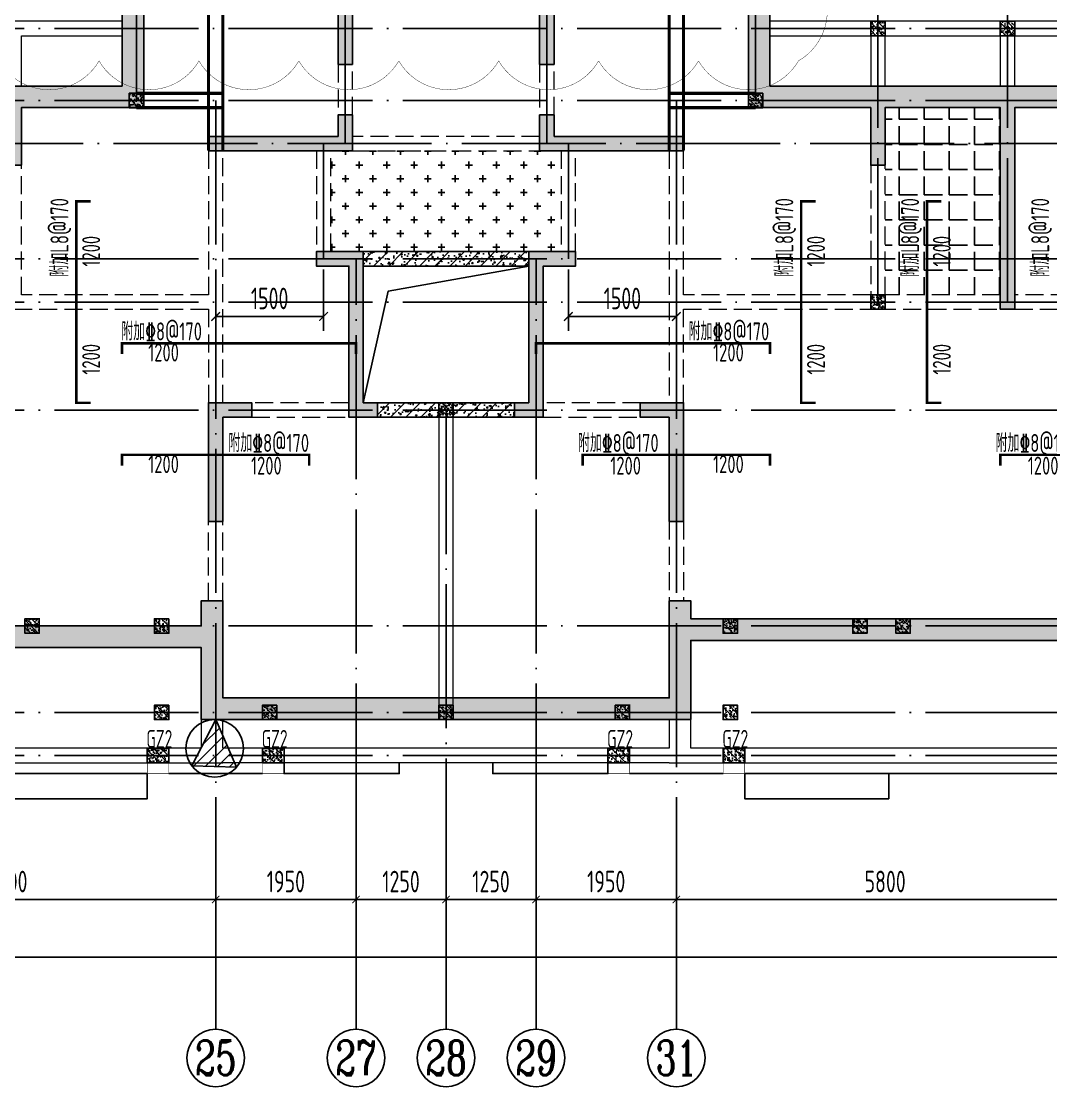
# Model space of a CAD drawing. Extents: x -461650 to 361314, y 245336 to 769729.
# Drawn here: x 18706 to 33006, y 699498 to 714298 of the extents above; entities that cross this region are included whole.
import ezdxf
from ezdxf.enums import TextEntityAlignment as Align

# ---------------------------------------------------------------- set-up
doc = ezdxf.new("R2010")
doc.units = 0
doc.header["$LTSCALE"] = 1000
doc.linetypes.add('DASH', pattern=[0.35, 0.25, -0.1])
doc.linetypes.add('DOTE', pattern=[2.42, 2, -0.2, 0.02, -0.2])
doc.layers.get('0').update_dxf_attribs({"linetype": 'CONTINUOUS'})
doc.layers.get('DEFPOINTS').update_dxf_attribs({"linetype": 'CONTINUOUS'})
for name, color, linetype in [('A-AXIS', 1, 'CONTINUOUS'), ('A-DOTE', 10, 'DOTE'), ('AXIS_NUM', 7, 'CONTINUOUS'), ('ROOF', 183, 'CONTINUOUS'), ('S-B板填充', 251, 'CONTINUOUS'), ('S-B板边线', 2, 'CONTINUOUS'), ('S-B板配筋', 6, 'CONTINUOUS'), ('S-B板配筋号', 7, 'CONTINUOUS'), ('S-D洞口', 4, 'CONTINUOUS'), ('S-J基础底板标注', 3, 'CONTINUOUS'), ('S-L主梁线', 4, 'DASH'), ('S-Q墙填充', 252, 'CONTINUOUS'), ('S-Q墙实线', 6, 'CONTINUOUS'), ('S-Q墙标注', 3, 'CONTINUOUS'), ('S-X详图标注', 3, 'CONTINUOUS'), ('S-Y一般标注', 3, 'CONTINUOUS'), ('S-板正筋', 2, 'CONTINUOUS'), ('S-构造柱', 212, 'CONTINUOUS'), ('S-构造柱编号', 130, 'CONTINUOUS'), ('看线', 251, 'CONTINUOUS')]:
    doc.layers.add(name, color=color, linetype=linetype)
doc.layers.add('审图修改', color=2, linetype='CONTINUOUS', plot=False)
doc.layers.add('配箍校核', color=34, linetype='CONTINUOUS', plot=False)
doc.styles.add('TSSD_Axis', font='complex.shx', dxfattribs={"width": 0.7, "bigfont": 'hztxt.shx'})
doc.styles.add('TSSD_DIMENSION', font='Tssdeng.shx', dxfattribs={"width": 0.7, "bigfont": 'tssdchn.shx'})
doc.styles.add('TSSD_REIN', font='tssdeng.shx', dxfattribs={"width": 0.7, "height": 300, "bigfont": 'tssdchn.shx'})
doc.styles.add('结构文字', font='zstxt.shx', dxfattribs={"width": 0.7, "bigfont": 'zshz.shx'})
doc.dimstyles.new('STRUCK', dxfattribs={"dimtxt": 400, "dimasz": 121, "dimexe": 200, "dimexo": 150, "dimgap": 115, "dimtad": 1, "dimdec": 0, "dimdsep": 46, "dimtxsty": '结构文字', "dimblk": 'ARCHTICK', "dimcen": 400, "dimclrd": 3, "dimclre": 3, "dimclrt": 7, "dimadec": 0, "dimazin": 0, "dimtfac": 1, "dimtdec": 0, "dimtix": 1, "dimtmove": 2, "dimatfit": 3, "dimldrblk": '_DIMX', "dimfxl": 0, "dimtolj": 1, "dimtzin": 0, "dimarcsym": 0})
doc.dimstyles.new('TSSD_100_100', dxfattribs={"dimtxt": 300, "dimasz": 100, "dimexe": 100, "dimexo": 250, "dimgap": 100, "dimtad": 1, "dimdec": 0, "dimzin": 0, "dimdsep": 46, "dimtxsty": 'TSSD_DIMENSION', "dimblk": 'ARCHTICK', "dimcen": 0, "dimdle": 100, "dimclrt": 7, "dimadec": 0, "dimazin": 0, "dimtfac": 1, "dimtdec": 0, "dimtix": 1, "dimtmove": 2, "dimatfit": 3, "dimldrblk": 'ARCHTICK', "dimfxl": 0, "dimtolj": 1, "dimtzin": 0, "dimarcsym": 0})
pattern_1 = [(50, (221408.63, 60814.94), (215.17805, -18.82564), [22.5, -247.5]), (355, (221408.63, 60814.94), (-41.6254, 225.65764), [18, -198]), (100.4514, (221426.56, 60813.37), (173.5528, 206.83186), [19.12206, -210.34263]), (46.1842, (221408.63, 60874.94), (320.1723, -49.6557), [33.75, -371.25]), (96.6356, (221435.3, 60870.8), (280.3988, 292.23536), [28.6831, -315.5139]), (351.1842, (221408.63, 60874.94), (280.3986, 292.2356), [27, -297]), (21, (221438.63, 60859.94), (179.07212, -120.78567), [22.5, -247.5]), (326, (221438.63, 60859.94), (72.9946, 217.545), [18, -198]), (71.4514, (221453.55, 60849.87), (252.0668, 96.75915), [19.12206, -210.34263]), (37.5, (221408.63, 60814.94), (3.647957, 99.868156), [0, -195.6, 0, -201, 0, -198.75]), (7.5, (221408.63, 60814.94), (78.92086, 118.32351), [0, -114.6, 0, -191.1, 0, -75.75]), (327.5, (221341.73, 60814.94), (160.14673, -6.76646), [0, -75, 0, -234, 0, -310.5]), (317.5, (221311.73, 60814.94), (174.95585, 30.0315), [0, -97.5, 0, -155.4, 0, -220.5]), (45, (221408.63, 60814.94), (-106.06602, 106.06602), [])]

# ---------------------------------------------------------------- blocks, each defined once
blk = doc.blocks.new('_ArchTick')
at = {"color": 0, "linetype": 'ByBlock', "const_width": 0.15}
blk.add_lwpolyline([(-0.5, -0.5), (0.5, 0.5)], dxfattribs=at)
blk = doc.blocks.new('*D1667')
at = {"layer": 'DEFPOINTS', "color": 0}
for p in [(33100, 3600), (38900, 3600), (38900, 2600)]:
    blk.add_point(p, dxfattribs=at)
at = {"layer": 'S-Y一般标注', "color": 0, "lineweight": -2}
for p, q in [((33100, 3350), (33100, 2500)), ((38900, 3350), (38900, 2500)), ((33000, 2600), (39000, 2600))]:
    blk.add_line(p, q, dxfattribs=at)
at = {"layer": 'S-Y一般标注', "color": 0, "lineweight": -2, "xscale": 100, "yscale": 100, "zscale": 100, "rotation": 180}
blk.add_blockref('_ArchTick', (33100, 2600), dxfattribs=at)
at = {"layer": 'S-Y一般标注', "color": 0, "lineweight": -2, "xscale": 100, "yscale": 100, "zscale": 100}
blk.add_blockref('_ArchTick', (38900, 2600), dxfattribs=at)
at = {"layer": 'S-Y一般标注', "color": 7, "insert": (36000, 2850), "char_height": 300, "attachment_point": 5, "style": 'TSSD_DIMENSION'}
blk.add_mtext('\\A1;5800', dxfattribs=at)
blk = doc.blocks.new('ts_axno')
at = {"color": 0, "linetype": 'ByBlock', "lineweight": -2}
blk.add_circle((0, 0), 0.5, dxfattribs=at)
at = {"color": 0, "linetype": 'ByBlock', "lineweight": -2, "style": 'TSSD_Axis', "width": 0.7}
blk.add_attdef('A', text='', height=0.6, dxfattribs=at).set_placement((0, 0), align=Align.MIDDLE_CENTER)
blk = doc.blocks.new('*D1668')
at = {"layer": 'DEFPOINTS', "color": 0}
for p in [(43350, 3600), (45300, 3600), (45300, 2600)]:
    blk.add_point(p, dxfattribs=at)
at = {"layer": 'S-Y一般标注', "color": 0, "lineweight": -2}
for p, q in [((43350, 3350), (43350, 2500)), ((45300, 3350), (45300, 2500)), ((43250, 2600), (45400, 2600))]:
    blk.add_line(p, q, dxfattribs=at)
at = {"layer": 'S-Y一般标注', "color": 0, "lineweight": -2, "xscale": 100, "yscale": 100, "zscale": 100, "rotation": 180}
blk.add_blockref('_ArchTick', (43350, 2600), dxfattribs=at)
at = {"layer": 'S-Y一般标注', "color": 0, "lineweight": -2, "xscale": 100, "yscale": 100, "zscale": 100}
blk.add_blockref('_ArchTick', (45300, 2600), dxfattribs=at)
at = {"layer": 'S-Y一般标注', "color": 7, "insert": (44325, 2850), "char_height": 300, "attachment_point": 5, "style": 'TSSD_DIMENSION'}
blk.add_mtext('\\A1;1950', dxfattribs=at)
blk = doc.blocks.new('*D1669')
at = {"layer": 'DEFPOINTS', "color": 0}
for p in [(45300, 3600), (51100, 3600), (51100, 2600)]:
    blk.add_point(p, dxfattribs=at)
at = {"layer": 'S-Y一般标注', "color": 0, "lineweight": -2}
for p, q in [((45300, 3350), (45300, 2500)), ((51100, 3350), (51100, 2500)), ((45200, 2600), (51200, 2600))]:
    blk.add_line(p, q, dxfattribs=at)
at = {"layer": 'S-Y一般标注', "color": 0, "lineweight": -2, "xscale": 100, "yscale": 100, "zscale": 100, "rotation": 180}
blk.add_blockref('_ArchTick', (45300, 2600), dxfattribs=at)
at = {"layer": 'S-Y一般标注', "color": 0, "lineweight": -2, "xscale": 100, "yscale": 100, "zscale": 100}
blk.add_blockref('_ArchTick', (51100, 2600), dxfattribs=at)
at = {"layer": 'S-Y一般标注', "color": 7, "insert": (48200, 2850), "char_height": 300, "attachment_point": 5, "style": 'TSSD_DIMENSION'}
blk.add_mtext('\\A1;5800', dxfattribs=at)
blk = doc.blocks.new('*D1672')
at = {"layer": 'DEFPOINTS', "color": 0}
for p in [(4600, 3600), (54600, 3600), (54600, 1800)]:
    blk.add_point(p, dxfattribs=at)
at = {"layer": 'S-Y一般标注', "color": 0, "lineweight": -2}
for p, q in [((4600, 3350), (4600, 1700)), ((54600, 3350), (54600, 1700)), ((4500, 1800), (54700, 1800))]:
    blk.add_line(p, q, dxfattribs=at)
at = {"layer": 'S-Y一般标注', "color": 0, "lineweight": -2, "xscale": 100, "yscale": 100, "zscale": 100, "rotation": 180}
blk.add_blockref('_ArchTick', (4600, 1800), dxfattribs=at)
at = {"layer": 'S-Y一般标注', "color": 0, "lineweight": -2, "xscale": 100, "yscale": 100, "zscale": 100}
blk.add_blockref('_ArchTick', (54600, 1800), dxfattribs=at)
at = {"layer": 'S-Y一般标注', "color": 7, "insert": (29600, 2050), "char_height": 300, "attachment_point": 5, "style": 'TSSD_DIMENSION'}
blk.add_mtext('\\A1;50000', dxfattribs=at)
blk = doc.blocks.new('*D1676')
at = {"layer": 'DEFPOINTS', "color": 0}
for p in [(40850, 3600), (42100, 3600), (42100, 2600)]:
    blk.add_point(p, dxfattribs=at)
at = {"layer": 'S-Y一般标注', "color": 0, "lineweight": -2}
for p, q in [((40850, 3350), (40850, 2500)), ((42100, 3350), (42100, 2500)), ((40750, 2600), (42200, 2600))]:
    blk.add_line(p, q, dxfattribs=at)
at = {"layer": 'S-Y一般标注', "color": 0, "lineweight": -2, "xscale": 100, "yscale": 100, "zscale": 100, "rotation": 180}
blk.add_blockref('_ArchTick', (40850, 2600), dxfattribs=at)
at = {"layer": 'S-Y一般标注', "color": 0, "lineweight": -2, "xscale": 100, "yscale": 100, "zscale": 100}
blk.add_blockref('_ArchTick', (42100, 2600), dxfattribs=at)
at = {"layer": 'S-Y一般标注', "color": 7, "insert": (41475, 2850), "char_height": 300, "attachment_point": 5, "style": 'TSSD_DIMENSION'}
blk.add_mtext('\\A1;1250', dxfattribs=at)
blk = doc.blocks.new('*D1691')
at = {"layer": 'DEFPOINTS', "color": 0}
for p in [(38900, 3600), (40850, 3600), (40850, 2600)]:
    blk.add_point(p, dxfattribs=at)
at = {"layer": 'S-Y一般标注', "color": 0, "lineweight": -2}
for p, q in [((38900, 3350), (38900, 2500)), ((40850, 3350), (40850, 2500)), ((38800, 2600), (40950, 2600))]:
    blk.add_line(p, q, dxfattribs=at)
at = {"layer": 'S-Y一般标注', "color": 0, "lineweight": -2, "xscale": 100, "yscale": 100, "zscale": 100, "rotation": 180}
blk.add_blockref('_ArchTick', (38900, 2600), dxfattribs=at)
at = {"layer": 'S-Y一般标注', "color": 0, "lineweight": -2, "xscale": 100, "yscale": 100, "zscale": 100}
blk.add_blockref('_ArchTick', (40850, 2600), dxfattribs=at)
at = {"layer": 'S-Y一般标注', "color": 7, "insert": (39875, 2850), "char_height": 300, "attachment_point": 5, "style": 'TSSD_DIMENSION'}
blk.add_mtext('\\A1;1950', dxfattribs=at)
blk = doc.blocks.new('*D1692')
at = {"layer": 'DEFPOINTS', "color": 0}
for p in [(42100, 3600), (43350, 3600), (43350, 2600)]:
    blk.add_point(p, dxfattribs=at)
at = {"layer": 'S-Y一般标注', "color": 0, "lineweight": -2}
for p, q in [((42100, 3350), (42100, 2500)), ((43350, 3350), (43350, 2500)), ((42000, 2600), (43450, 2600))]:
    blk.add_line(p, q, dxfattribs=at)
at = {"layer": 'S-Y一般标注', "color": 0, "lineweight": -2, "xscale": 100, "yscale": 100, "zscale": 100, "rotation": 180}
blk.add_blockref('_ArchTick', (42100, 2600), dxfattribs=at)
at = {"layer": 'S-Y一般标注', "color": 0, "lineweight": -2, "xscale": 100, "yscale": 100, "zscale": 100}
blk.add_blockref('_ArchTick', (43350, 2600), dxfattribs=at)
at = {"layer": 'S-Y一般标注', "color": 7, "insert": (42725, 2850), "char_height": 300, "attachment_point": 5, "style": 'TSSD_DIMENSION'}
blk.add_mtext('\\A1;1250', dxfattribs=at)
blk = doc.blocks.new('20210803.08135812')
at = {"color": 30, "const_width": 8}
for points in [[(33600, 500), (33600, 350), (33900, 350), (33900, 500)], [(35200, 500), (35200, 350), (35500, 350), (35500, 500)], [(40300, 500), (40300, 350), (40000, 350), (40000, 500)], [(41900, 500), (41900, 350), (41600, 350), (41600, 500)]]:
    blk.add_lwpolyline(points, dxfattribs=at)
at = {"layer": '看线', "color": 202, "ltscale": 0.5}
for points in [[(35500, 500), (35500, 350), (37100, 350), (37100, 500)], [(40000, 500), (40000, 350), (38400, 350), (38400, 500)], [(29000, 350), (33600, 350)], [(31600, 350), (31600, 0), (33600, 0), (33600, 350)], [(33900, 350), (35200, 350)], [(41600, 350), (40300, 350)], [(43900, 350), (43900, 0), (41900, 0), (41900, 350)], [(46500, 350), (41900, 350)]]:
    blk.add_lwpolyline(points, dxfattribs=at)
blk = doc.blocks.new('20210807.15313460')
at = {"layer": 'S-Q墙填充', "ltscale": 0.5}
h = blk.add_hatch(dxfattribs=at)
h.set_pattern_fill('ARMORED', color=252, scale=30, style=0)
h.set_pattern_definition([(50, (11951.9, 28771.39), (215.17805, -18.82564), [22.5, -247.5]), (355, (11951.9, 28771.4), (-41.6254, 225.65764), [18, -198]), (100.4514, (11969.82, 28769.82), (173.5528, 206.83186), [19.12206, -210.34263]), (46.1842, (11951.9, 28831.4), (320.1723, -49.6557), [33.75, -371.25]), (96.6356, (11978.57, 28827.25), (280.3988, 292.2354), [28.6831, -315.5139]), (351.1842, (11951.9, 28831.4), (280.3986, 292.2356), [27, -297]), (21, (11981.9, 28816.39), (179.07212, -120.78567), [22.5, -247.5]), (326, (11981.9, 28816.4), (72.9946, 217.545), [18, -198]), (71.4514, (11996.82, 28806.32), (252.0668, 96.75915), [19.12206, -210.34263]), (37.5, (11951.89, 28771.39), (3.647957, 99.868156), [0, -195.6, 0, -201, 0, -198.75]), (7.5, (11951.89, 28771.39), (78.92086, 118.32351), [0, -114.6, 0, -191.1, 0, -75.75]), (327.5, (11884.99, 28771.39), (160.14673, -6.76646), [0, -75, 0, -234, 0, -310.5]), (317.5, (11855, 28771.39), (174.95585, 30.0315), [0, -97.5, 0, -155.4, 0, -220.5]), (45, (11951.9, 28771.39), (-106.06602, 106.06602), [])])
h.paths.add_polyline_path([(111216, 66240), (109616, 66240), (109216, 66240), (106316, 66240), (105866, 66240), (104966, 66240), (104516, 66240), (103016, 66240), (103016, 67040), (103016, 68040), (102366, 68040), (100716, 68038), (100116, 68041), (100115, 68290), (96916, 68290), (96916, 68040), (96316, 68040), (94716, 68040), (94016, 68040), (94016, 67040), (94016, 66240), (81316, 66240), (80866, 66240), (79966, 66240), (79516, 66240), (78016, 66240), (78016, 67040), (78016, 68040), (77366, 68040), (75715, 68040), (75116, 68040), (75116, 68290), (71916, 68290), (71916, 68040), (71316, 68040), (69716, 68040), (69016, 68040), (69016, 67040), (69016, 66240), (60816, 66240), (60816, 63240), (60816, 60640), (60816, 58540), (63616, 58540), (70116, 58539), (70116, 57340), (71166, 57340), (73516, 57340), (75866, 57340), (76916, 57340), (76916, 58440), (82516, 58440), (83416, 58440), (86016, 58440), (88616, 58440), (89516, 58440), (95116, 58440), (95116, 57440), (96166, 57440), (98516, 57440), (100866, 57440), (101916, 57440), (101916, 58540), (107516, 58540), (108416, 58540), (111216, 58540)])
h.paths.add_polyline_path([(64616, 58840), (64616, 60290), (64416, 60290), (64416, 58840), (63616, 58840), (61116, 58840), (61116, 60640), (61116, 63140), (61816, 63140), (61816, 63340), (61116, 63340), (61116, 65940), (61516, 65940), (62416, 65940), (62716, 65940), (62716, 65290), (62916, 65290), (62916, 65940), (65616, 65940), (65616, 63140), (65816, 63140), (65816, 65940), (66166, 65940), (67066, 65940), (67416, 65940), (67416, 65140), (67616, 65140), (67616, 65940), (69316, 65940), (69316, 67040), (69316, 67740), (69716, 67740), (71316, 67740), (72016, 67740), (72016, 66540), (72216, 66540), (72216, 67840), (72216, 67990), (74816, 67990), (74816, 67840), (74816, 66540), (75016, 66540), (75016, 67740), (75715, 67740), (77366, 67740), (77716, 67740), (77716, 67040), (77716, 65940), (79416, 65940), (79416, 65140), (79616, 65140), (79616, 65940), (79966, 65940), (80866, 65940), (81216, 65940), (81216, 63140), (81416, 63140), (81416, 65940), (84116, 65940), (84116, 63140), (84316, 63140), (84316, 65940), (84616, 65940), (85616, 65940), (85916, 65940), (85916, 65940), (86116, 65940), (86116, 65940), (86416, 65940), (87416, 65940), (87716, 65940), (87716, 63139), (87916, 63139), (87916, 65940), (90616, 65940), (90616, 63140), (90816, 63140), (90816, 65940), (91166, 65940), (92066, 65940), (92416, 65940), (92416, 65140), (92616, 65140), (92616, 65940), (94316, 65940), (94316, 67040), (94316, 67740), (94716, 67740), (96316, 67740), (97016, 67740), (97016, 66540), (97216, 66540), (97216, 67990), (99816, 67990), (99816, 66540), (100016, 66540), (100016, 67740), (100716, 67740), (102366, 67740), (102716, 67740), (102716, 67040), (102716, 65940), (104416, 65940), (104416, 65140), (104616, 65140), (104616, 65940), (104966, 65940), (105866, 65940), (106216, 65940), (106216, 63140), (106416, 63140), (106416, 65940), (109116, 65940), (109116, 65290), (109316, 65290), (109316, 65940), (109616, 65940), (110516, 65940), (110916, 65940), (110916, 63340), (110216, 63340), (110216, 63140), (110916, 63140), (110916, 60640), (110916, 58840), (108416, 58840), (107616, 58840), (107616, 60290), (107416, 60290), (107416, 58840), (101916, 58840), (101916, 59090), (101616, 59090), (101616, 58740), (101616, 57740), (100866, 57740), (98516, 57740), (96166, 57740), (95416, 57740), (95416, 58740), (95416, 59090), (95116, 59090), (95116, 58740), (89616, 58740), (89616, 60290), (89416, 60290), (89416, 58740), (88616, 58740), (86016, 58740), (83416, 58740), (82616, 58740), (82616, 60290), (82416, 60290), (82416, 58740), (76916, 58739), (76916, 59090), (76616, 59090), (76616, 58739), (76616, 57640), (75866, 57640), (73516, 57640), (71166, 57640), (70416, 57640), (70416, 58739), (70416, 59090), (70116, 59090), (70116, 58839)], flags=16)
at = {"layer": 'S-Q墙填充'}
h = blk.add_hatch(color=252, dxfattribs=at)
h.dxf.hatch_style = 1
h.paths.add_polyline_path([(95216, 65340), (96816, 65340), (97216, 65340), (97216, 65840), (97016, 65840), (97016, 65540), (96816, 65540), (95216, 65540)])
h = blk.add_hatch(color=252, dxfattribs=at)
h.dxf.hatch_style = 1
h.paths.add_polyline_path([(100016, 65540), (100016, 65840), (99816, 65840), (99816, 65340), (100216, 65340), (101816, 65340), (101816, 65540), (100216, 65540)])
h = blk.add_hatch(color=252, dxfattribs=at)
h.dxf.hatch_style = 1
h.paths.add_polyline_path([(97366, 63940), (96716, 63940), (96716, 63740), (97166, 63740), (97166, 61640), (97566, 61640), (97566, 61840), (97366, 61840)])
h = blk.add_hatch(color=252, dxfattribs=at)
h.dxf.hatch_style = 1
h.paths.add_polyline_path([(99666, 61840), (99466, 61840), (99466, 61640), (99866, 61640), (99866, 63740), (100316, 63740), (100316, 63940), (99666, 63940)])
h = blk.add_hatch(color=252, dxfattribs=at)
h.dxf.hatch_style = 1
h.paths.add_polyline_path([(95416, 60189), (95416, 61640), (95816, 61640), (95816, 61840), (95216, 61840), (95216, 60189)])
h = blk.add_hatch(color=252, dxfattribs=at)
h.dxf.hatch_style = 1
h.paths.add_polyline_path([(101615, 60189), (101615, 61640), (101215, 61640), (101215, 61840), (101815, 61840), (101815, 60189)])
at = {"layer": 'S-D洞口', "color": 5}
blk.add_lwpolyline([(97366, 61840), (99666, 61840), (99666, 63740), (97366, 63740), (97366, 61840), (97712, 63393), (99666, 63740)], dxfattribs=at)
at = {"layer": 'S-L主梁线', "linetype": 'ByBlock', "lineweight": 18}
for p, q in [((94016, 67140), (92516, 67140)), ((104516, 67140), (103016, 67140)), ((106316, 67140), (104516, 67140)), ((109316, 67140), (106316, 67140)), ((92616, 66940), (94016, 66940)), ((92616, 66240), (92616, 66940)), ((103016, 66940), (104416, 66940)), ((104416, 66940), (104416, 66240)), ((104616, 66940), (106216, 66940)), ((104616, 66240), (104616, 66940)), ((106216, 66940), (106216, 66240)), ((106416, 66940), (109116, 66940)), ((106416, 66240), (106416, 66940)), ((98416, 61640), (98416, 57640)), ((98616, 57640), (98616, 61640)), ((95116, 57440), (95116, 57040)), ((95416, 57040), (95416, 57440)), ((101616, 57440), (101616, 57040)), ((101916, 57040), (101916, 57440)), ((95116, 57040), (89616, 57040)), ((101616, 57040), (95416, 57040)), ((107416, 57040), (101916, 57040)), ((89516, 56840), (95416, 56840)), ((101616, 56840), (95416, 56840)), ((101616, 56840), (107516, 56840))]:
    blk.add_line(p, q, dxfattribs=at)
at = {"layer": 'S-L主梁线', "linetype": 'DASH', "lineweight": 18}
for p, q in [((97016, 66540), (97016, 65840)), ((97216, 65840), (97216, 66540)), ((99816, 66540), (99816, 65840)), ((100016, 65840), (100016, 66540)), ((99816, 65540), (97216, 65540)), ((95216, 65340), (95216, 63340)), ((95416, 63240), (95416, 65340)), ((96716, 65340), (96716, 63940)), ((96916, 63940), (96916, 65340)), ((97216, 65340), (99816, 65340)), ((100116, 65340), (100116, 63940)), ((100316, 63940), (100316, 65340)), ((101616, 65340), (101616, 63240)), ((101816, 63340), (101816, 65340)), ((92616, 63340), (92616, 65140)), ((104416, 65140), (104416, 63340)), ((104616, 63340), (104616, 65140)), ((99666, 63940), (97366, 63940)), ((97366, 63740), (99666, 63740)), ((95216, 63340), (92616, 63340)), ((95416, 61840), (95416, 63240)), ((101616, 63240), (101616, 61840)), ((104416, 63340), (101816, 63340)), ((106216, 63340), (104616, 63340)), ((107516, 63340), (106416, 63340)), ((92516, 63140), (95216, 63140)), ((95216, 63140), (95216, 61840)), ((101816, 63140), (104516, 63140)), ((101816, 61840), (101816, 63140)), ((104516, 63140), (106216, 63140)), ((106416, 63140), (107416, 63140)), ((97166, 61840), (95816, 61840)), ((98516, 61840), (97566, 61840)), ((99466, 61840), (98516, 61840)), ((101215, 61840), (99866, 61840)), ((95816, 61640), (97166, 61640)), ((97566, 61640), (98416, 61640)), ((98616, 61640), (99466, 61640)), ((99866, 61640), (101215, 61640)), ((95216, 59090), (95216, 60189)), ((95416, 59090), (95416, 60189)), ((101616, 60189), (101616, 59090)), ((101815, 60189), (101815, 59090))]:
    blk.add_line(p, q, dxfattribs=at)
at = {"layer": 'S-Q墙实线'}
for points in [[(101916, 57440), (101916, 58540), (107616, 58540)], [(109216, 66240), (106316, 66240), (105866, 66240), (104966, 66240), (104516, 66240), (103016, 66240), (103016, 67040), (103016, 68040), (103016, 68040), (100116, 68040), (100115, 68290), (96916, 68290), (96916, 68040), (94016, 68040), (94016, 66240), (81316, 66240)], [(60816, 58540), (70116, 58539), (70116, 57340), (70966, 57340), (73516, 57340), (76066, 57340), (76916, 57340), (76916, 58440), (95116, 58440), (95116, 57440), (101916, 57440)], [(107416, 58840), (101916, 58840), (101916, 59090), (101616, 59090), (101616, 57740), (95416, 57740), (95416, 59090), (95116, 59090), (95116, 58740), (89616, 58740), (89616, 60290), (89416, 60290), (89416, 58740), (88716, 58740), (88616, 58740), (86016, 58740), (83416, 58740)], [(84316, 65940), (87716, 65940), (87716, 63140), (87916, 63140), (87916, 65940), (90616, 65940), (90616, 63140), (90816, 63140), (90816, 65940), (91166, 65940), (92066, 65940), (92416, 65940), (92416, 65140), (92616, 65140), (92616, 65940), (94316, 65940), (94316, 67040), (94316, 67740)], [(97016, 67740), (97016, 66540), (97216, 66540), (97216, 67990)], [(99816, 67990), (99816, 66540), (100016, 66540), (100016, 67740)], [(102716, 67740), (102716, 67040), (102716, 65940), (104416, 65940), (104416, 65140), (104616, 65140), (104616, 65940), (104966, 65940), (105866, 65940), (106216, 65940), (106216, 63140), (106416, 63140), (106416, 65940), (109116, 65940)]]:
    blk.add_lwpolyline(points, dxfattribs=at)
for points in [[(95216, 65340), (96816, 65340), (97216, 65340), (97216, 65840), (97016, 65840), (97016, 65540), (96816, 65540), (95216, 65540)], [(100016, 65540), (100016, 65840), (99816, 65840), (99816, 65340), (100216, 65340), (101816, 65340), (101816, 65540), (100216, 65540)], [(97366, 63940), (96716, 63940), (96716, 63740), (97166, 63740), (97166, 61640), (97566, 61640), (97566, 61840), (97366, 61840)], [(99666, 61840), (99466, 61840), (99466, 61640), (99866, 61640), (99866, 63740), (100316, 63740), (100316, 63940), (99666, 63940)], [(95416, 60189), (95416, 61640), (95816, 61640), (95816, 61840), (95216, 61840), (95216, 60189)], [(101615, 60189), (101615, 61640), (101215, 61640), (101215, 61840), (101815, 61840), (101815, 60189)]]:
    blk.add_lwpolyline(points, close=True, dxfattribs=at)
blk = doc.blocks.new('20210804.00390298')
at = {"layer": 'S-Q墙填充'}
h = blk.add_hatch(dxfattribs=at)
h.set_pattern_fill('ARMORED', color=252, scale=30, style=0)
h.set_pattern_definition(pattern_1)
h.paths.add_polyline_path([(76842, 63749), (79142, 63749), (79142, 63549), (76842, 63549)])
h = blk.add_hatch(dxfattribs=at)
h.set_pattern_fill('ARMORED', color=252, scale=30, style=0)
h.set_pattern_definition(pattern_1)
h.paths.add_polyline_path([(77042, 61649), (78942, 61649), (78942, 61449), (77042, 61449)])
at = {"layer": 'S-B板边线'}
for points in [[(76842, 63749), (79142, 63749), (79142, 63549), (76842, 63549)], [(77042, 61649), (78942, 61649), (78942, 61449), (77042, 61449)]]:
    blk.add_lwpolyline(points, close=True, dxfattribs=at)
blk = doc.blocks.new('20210730.02141516')
at = {"layer": 'S-构造柱'}
h = blk.add_hatch(dxfattribs=at)
h.set_pattern_fill('ARMORED', color=256, scale=15, angle=-90, style=0)
h.set_pattern_definition([(320, (-154189.41, 3278673.45), (-9.4128202, -107.5890274), [11.25, -123.75]), (265, (-154189.41, 3278673.45), (112.82882, 20.8127), [9, -99]), (10.4514, (-154190.19, 3278664.49), (103.4159313, -86.7764073), [9.5610285, -105.1713168]), (316.1842, (-154159.41, 3278673.45), (-24.827852, -160.0861573), [16.875, -185.625]), (6.6356, (-154161.48, 3278660.11), (146.117681, -140.199406), [14.341543, -157.75695]), (261.1842, (-154159.41, 3278673.45), (146.11779, -140.199292), [13.5, -148.5]), (291, (-154166.91, 3278658.45), (-60.3928336, -89.5360578), [11.25, -123.75]), (236, (-154166.91, 3278658.45), (108.7725068, -36.4972998), [9, -99]), (341.4514, (-154171.94, 3278650.99), (48.3795745, -126.0333943), [9.5610285, -105.1713168]), (307.5, (-154189.41, 3278673.454), (49.93407807, -1.8239783), [0, -97.8, 0, -100.5, 0, -99.375]), (277.5, (-154189.41, 3278673.454), (59.1617568, -39.4604306), [0, -57.3, 0, -95.55, 0, -37.875]), (237.5, (-154189.41, 3278706.904), (-3.38323076, -80.07336543), [0, -37.5, 0, -117, 0, -155.25]), (227.5, (-154189.41, 3278721.904), (15.0157473, -87.4779254), [0, -48.75, 0, -77.7, 0, -110.25]), (315, (-154189.41, 3278673.454), (53.0330086, 53.0330086), [])])
h.paths.add_polyline_path([(200, 200), (200, 0), (0, 0), (0, 200)])
blk.add_lwpolyline([(200, 200), (200, 0), (0, 0), (0, 200)], close=True, dxfattribs=at)
blk = doc.blocks.new('20210809.18224761')
at = {"layer": 'S-构造柱'}
h = blk.add_hatch(dxfattribs=at)
h.set_pattern_fill('ARMORED', color=256, scale=15, angle=-90, style=0)
h.set_pattern_definition([(320, (-154189.41, 3278673.45), (-9.4128202, -107.5890274), [11.25, -123.75]), (265, (-154189.41, 3278673.45), (112.82882, 20.8127), [9, -99]), (10.4514, (-154190.19, 3278664.49), (103.4159313, -86.7764073), [9.5610285, -105.1713168]), (316.1842, (-154159.41, 3278673.45), (-24.827852, -160.0861573), [16.875, -185.625]), (6.6356, (-154161.48, 3278660.11), (146.117681, -140.199406), [14.341543, -157.75695]), (261.1842, (-154159.41, 3278673.45), (146.11779, -140.199292), [13.5, -148.5]), (291, (-154166.91, 3278658.45), (-60.3928336, -89.5360578), [11.25, -123.75]), (236, (-154166.91, 3278658.45), (108.7725068, -36.4972998), [9, -99]), (341.4514, (-154171.94, 3278650.99), (48.3795745, -126.0333943), [9.5610285, -105.1713168]), (307.5, (-154189.41, 3278673.454), (49.93407807, -1.8239783), [0, -97.8, 0, -100.5, 0, -99.375]), (277.5, (-154189.41, 3278673.454), (59.1617568, -39.4604306), [0, -57.3, 0, -95.55, 0, -37.875]), (237.5, (-154189.41, 3278706.904), (-3.38323076, -80.07336543), [0, -37.5, 0, -117, 0, -155.25]), (227.5, (-154189.41, 3278721.904), (15.0157473, -87.4779254), [0, -48.75, 0, -77.7, 0, -110.25]), (315, (-154189.41, 3278673.454), (53.0330086, 53.0330086), [])])
h.paths.add_polyline_path([(300, 200), (300, 0), (0, 0), (0, 200)])
blk.add_lwpolyline([(300, 200), (300, 0), (0, 0), (0, 200)], close=True, dxfattribs=at)
blk = doc.blocks.new('20210809.18235135')
at = {"layer": '配箍校核'}
blk.add_blockref('20210809.18224761', (12, 0), dxfattribs=at)
at = {"layer": 'S-构造柱编号', "color": 2, "linetype": 'ByBlock', "style": 'TSSD_REIN', "width": 0.65}
blk.add_text('GZ2', height=250, dxfattribs=at).set_placement((0, 206, 0))
blk = doc.blocks.new('20210809.18285270')
at = {"layer": 'ROOF', "rotation": 359.9999999538236}
for p in [(43500, 10100), (45300, 10100), (33200, 9100), (41800, 9100), (43500, 6300), (37500, 4800), (33550, 600), (37500, 600), (41450, 600)]:
    blk.add_blockref('20210730.02141516', p, dxfattribs=at)
at = {"layer": 'ROOF'}
for p in [(31750, 1800), (33550, 1800), (41450, 1800), (43250, 1800), (43850, 1800), (35050, 600), (39950, 600)]:
    blk.add_blockref('20210730.02141516', p, dxfattribs=at)
at = {"layer": '配箍校核'}
for p in [(33438, 0), (35039, 0), (39838, 0), (41438, 0)]:
    blk.add_blockref('20210809.18235135', p, dxfattribs=at)
blk = doc.blocks.new('*D437')
at = {"layer": 'DEFPOINTS', "color": 0}
for p in [(-180458, 207289), (-178959, 207289), (-178959, 206489)]:
    blk.add_point(p, dxfattribs=at)
at = {"layer": 'S-Q墙标注', "color": 3, "lineweight": -2}
for p, q in [((-180458, 207139), (-180458, 206289)), ((-178959, 207139), (-178959, 206289)), ((-180458, 206489), (-178959, 206489))]:
    blk.add_line(p, q, dxfattribs=at)
at = {"layer": 'S-Q墙标注', "color": 3, "lineweight": -2, "xscale": 121, "yscale": 121, "zscale": 121, "rotation": 180}
blk.add_blockref('_ArchTick', (-180458, 206489), dxfattribs=at)
at = {"layer": 'S-Q墙标注', "color": 3, "lineweight": -2, "xscale": 121, "yscale": 121, "zscale": 121}
blk.add_blockref('_ArchTick', (-178959, 206489), dxfattribs=at)
at = {"layer": 'S-Q墙标注', "color": 7, "insert": (-179709, 206739), "char_height": 300, "attachment_point": 5, "style": 'TSSD_REIN'}
blk.add_mtext('\\A1;1500', dxfattribs=at)
blk = doc.blocks.new('_DIMX')
blk.add_line((-150, 0), (150, 0))
at = {"const_width": 50}
blk.add_lwpolyline([(-70, -70), (70, 70)], dxfattribs=at)
blk = doc.blocks.new('*D438')
at = {"layer": 'DEFPOINTS', "color": 0}
for p in [(-175559, 207289), (-174059, 207289), (-174059, 206489)]:
    blk.add_point(p, dxfattribs=at)
at = {"layer": 'S-Q墙标注', "color": 3, "lineweight": -2}
for p, q in [((-175559, 207139), (-175559, 206289)), ((-174059, 207139), (-174059, 206289)), ((-175559, 206489), (-174059, 206489))]:
    blk.add_line(p, q, dxfattribs=at)
at = {"layer": 'S-Q墙标注', "color": 3, "lineweight": -2, "xscale": 121, "yscale": 121, "zscale": 121, "rotation": 180}
blk.add_blockref('_ArchTick', (-175559, 206489), dxfattribs=at)
at = {"layer": 'S-Q墙标注', "color": 3, "lineweight": -2, "xscale": 121, "yscale": 121, "zscale": 121}
blk.add_blockref('_ArchTick', (-174059, 206489), dxfattribs=at)
at = {"layer": 'S-Q墙标注', "color": 7, "insert": (-174809, 206739), "char_height": 300, "attachment_point": 5, "style": 'TSSD_REIN'}
blk.add_mtext('\\A1;1500', dxfattribs=at)
blk = doc.blocks.new('20210824.17574258')
at = {"layer": 'S-B板配筋', "lineweight": 35, "const_width": 35}
for points in [[(103358, -105824), (103158, -105824), (103158, -103024), (103358, -103024)], [(113427, -105824), (113227, -105824), (113227, -103024), (113427, -103024)], [(115175, -105824), (114975, -105824), (114975, -103024), (115175, -103024)], [(103792, -105147), (103792, -104997), (107043, -104997), (107043, -105147)], [(112792, -105147), (112792, -104997), (109543, -104997), (109543, -105147)], [(103792, -106697), (103792, -106547), (106392, -106547), (106392, -106697)], [(112792, -106697), (112792, -106547), (110192, -106547), (110192, -106697)], [(118593, -106697), (118593, -106547), (115993, -106547), (115993, -106697)]]:
    blk.add_lwpolyline(points, dxfattribs=at)
at = {"layer": 'S-B板配筋号', "style": 'TSSD_REIN', "width": 0.7}
for s, rotation, p in [('附加L8@170', 450, (102798, -103526)), ('附加L8@170', 90, (112867, -103526)), ('附加L8@170', 90, (114615, -103526)), ('附加L8@170', 90, (116422, -103526)), ('1200', 450, (103238, -103718)), ('1200', 90, (113307, -103718)), ('1200', 90, (115055, -103718)), ('1200', 450, (103238, -105219)), ('1200', 90, (113307, -105219)), ('1200', 90, (115055, -105219))]:
    blk.add_text(s, height=250, rotation=rotation, dxfattribs=at).set_placement(p, align=Align.TOP_CENTER)
at = {"layer": 'S-B板配筋号', "color": 1, "style": 'TSSD_REIN', "width": 0.7}
for p in [(103781, -104957), (111662, -104957), (105269, -106507), (110125, -106507), (115926, -106507)]:
    blk.add_text('附加%%1328@170', height=250, dxfattribs=at).set_placement(p)
at = {"layer": 'S-B板配筋号', "style": 'TSSD_REIN', "width": 0.7}
for p in [(104369, -105000), (112216, -105000), (104369, -106550), (112216, -106550), (105797, -106572), (110788, -106572), (116588, -106572)]:
    blk.add_text('1200', height=250, dxfattribs=at).set_placement(p, align=Align.TOP_CENTER)
blk = doc.blocks.new('20210726.16350016')
at = {"layer": 'A-AXIS'}
for p, q in [((38900, 3600.1), (38900, 800.1)), ((40850, 3600), (40850, 800)), ((42100, 3600), (42100, 800)), ((43350, 3600), (43350, 800)), ((45300, 3600), (45300, 800))]:
    blk.add_line(p, q, dxfattribs=at)
at = {"layer": 'A-DOTE'}
for p, q in [((37800, 13700), (37800, 21100)), ((40700, 13100.3), (40700, 21100)), ((43500, 13100.3), (43500, 21100)), ((46400, 13700), (46400, 21100)), ((48100, 10900), (48100, 21100)), ((49900, 10900), (49900, 21100)), ((55600, 14700), (3600, 14700)), ((55600, 13700), (3600, 13700)), ((38900.2, 13700), (38900, 3600)), ((45299.8, 13700), (45300, 3600)), ((3600, 13100.3), (55600, 13100.3)), ((40400, 11500), (40400, 13100)), ((43800, 11500), (43800, 13100)), ((55600, 11500), (3600, 11500)), ((40850, 3600), (40850, 11500)), ((43350, 3600), (43350, 11500)), ((55600, 10900), (3600, 10900)), ((55600, 9400), (3600, 9400)), ((42100, 9400), (42100, 3600)), ((55600, 6400), (3600, 6400)), ((55600, 5200), (3600, 5200)), ((55600, 4600), (3600, 4600))]:
    blk.add_line(p, q, dxfattribs=at)
at = {"layer": 'A-AXIS'}
ref = blk.add_blockref('ts_axno', (38900, 400.1), dxfattribs=dict(at, xscale=-800, yscale=800, zscale=800, rotation=180))
ref.add_attrib('17', '25', dxfattribs={"layer": 'AXIS_NUM', "height": 480, "style": 'TSSD_Axis', "width": 0.7}).set_placement((38900, 400.1), align=Align.MIDDLE_CENTER)
ref = blk.add_blockref('ts_axno', (40850, 400), dxfattribs=dict(at, xscale=-800, yscale=800, zscale=800, rotation=180))
ref.add_attrib('8', '27', dxfattribs={"layer": 'AXIS_NUM', "height": 480, "style": 'TSSD_Axis', "width": 0.7}).set_placement((40850, 400), align=Align.MIDDLE_CENTER)
ref = blk.add_blockref('ts_axno', (42100, 400), dxfattribs=dict(at, xscale=-800, yscale=800, zscale=800, rotation=180))
ref.add_attrib('19', '28', dxfattribs={"layer": 'AXIS_NUM', "height": 480, "style": 'TSSD_Axis', "width": 0.7}).set_placement((42100, 400), align=Align.MIDDLE_CENTER)
ref = blk.add_blockref('ts_axno', (43350, 400), dxfattribs=dict(at, xscale=-800, yscale=800, zscale=800, rotation=180))
ref.add_attrib('8', '29', dxfattribs={"layer": 'AXIS_NUM', "height": 480, "style": 'TSSD_Axis', "width": 0.7}).set_placement((43350, 400), align=Align.MIDDLE_CENTER)
ref = blk.add_blockref('ts_axno', (45300, 400), dxfattribs=dict(at, xscale=-800, yscale=800, zscale=800, rotation=180))
ref.add_attrib('19', '31', dxfattribs={"layer": 'AXIS_NUM', "height": 480, "style": 'TSSD_Axis', "width": 0.7}).set_placement((45300, 400), align=Align.MIDDLE_CENTER)
at = {"layer": 'S-Y一般标注'}
for base, p1, p2, picture, middle in [((54600, 1800), (4600, 3600), (54600, 3600), '*D1672', (29600, 2050)), ((38900, 2600.1), (33100, 3600), (38900, 3600.1), '*D1667', (36000, 2850.1)), ((40850, 2600.1), (38900, 3600.1), (40850, 3600.1), '*D1691', (39875, 2850.1)), ((42100, 2600.1), (40850, 3600.1), (42100, 3600.1), '*D1676', (41475, 2850.1)), ((43350, 2600.1), (42100, 3600.1), (43350, 3600.1), '*D1692', (42725, 2850.1)), ((45300, 2600.1), (43350, 3600.1), (45300, 3600.1), '*D1668', (44325, 2850.1)), ((51100, 2600), (45300, 3600), (51100, 3600), '*D1669', (48200, 2850))]:
    dim = blk.add_linear_dim(base=base, p1=p1, p2=p2, dimstyle='TSSD_100_100', dxfattribs=at)
    dim.commit()
    dim.dimension.update_dxf_attribs({"geometry": picture, "text_midpoint": middle})
blk = doc.blocks.new('20210810.19131159')
at = {"layer": 'S-Q墙标注'}
for base, p1, p2, picture, middle in [((123507.3, 59573.8), (122007.5, 60373.8), (123507.3, 60373.8), '*D437', (122757.4, 59823.8)), ((128407.2, 59573.8), (126907.3, 60373.8), (128407.2, 60373.8), '*D438', (127657.2, 59823.8))]:
    dim = blk.add_linear_dim(base=base, p1=p1, p2=p2, dimstyle='STRUCK', override={"dimtxt": 300, "dimgap": 100, "dimtxsty": 'TSSD_REIN'}, dxfattribs=at)
    dim.commit()
    dim.dimension.update_dxf_attribs({"geometry": picture, "text_midpoint": middle, "insert": (302465.9, -146915)})

msp = doc.modelspace()

# ---------------------------------------------------------------- hatches: boundary and pattern name
at = {"layer": 'S-B板填充'}
h = msp.add_hatch(dxfattribs=at)
h.set_pattern_fill('ANGLE', color=252, scale=50, style=0)
h.set_pattern_definition([(0, (128340.12, 564854.46), (0, 349.25), [254, -95.25]), (90, (128340.12, 564854.46), (-349.25, 2e-14), [254, -95.25])])
h.paths.add_polyline_path([(30706.18, 713098.33), (32306.2, 713098.33), (32306.2, 710498.33), (30706.18, 710498.33)])
h = msp.add_hatch(dxfattribs=at)
h.set_pattern_fill('CROSS', color=252, scale=30, style=0)
h.set_pattern_definition([(0, (109840.13, 564854.46), (190.5, 190.5), [95.25, -285.75]), (90, (109887.76, 564806.83), (-190.5, 190.5), [95.25, -285.75])])
h.paths.add_polyline_path([(23006.12, 712498.6), (26206.07, 712498.6), (26206.07, 711098.33), (23006.12, 711098.33)])
at = {"layer": 'S-X详图标注'}
h = msp.add_hatch(dxfattribs=at)
h.set_pattern_fill('METAL', color=256, scale=30, style=0)
h.set_pattern_definition([(45, (132941.71, 492844.96), (-84.852814, 84.852814), [])])
h.paths.add_polyline_path([(21406.27, 704598.45), (21075.69, 703955.5), (21694.47, 703935.43)])

# ---------------------------------------------------------------- linework, layer by layer
msp.add_lwpolyline([(21406.27, 704598.45), (21075.69, 703955.5), (21694.47, 703935.43), (21406.27, 704598.45)], dxfattribs=at)
msp.add_circle((21393.3, 704198.66), 400, dxfattribs=at)
at = {"layer": 'S-板正筋', "color": 5, "linetype": 'DASH', "const_width": 42.86}
for points in [[(21306.17, 712507.88), (21306.17, 714998.33)], [(21506.18, 712507.88), (21506.18, 714998.33)], [(27706.18, 712507.88), (27706.18, 714998.33)], [(27906.19, 712507.88), (27906.19, 714998.33)], [(21506.18, 713298.33), (20306.17, 713298.33)], [(27706.18, 713298.33), (28906.19, 713298.33)], [(21506.18, 713098.33), (20306.17, 713098.33)], [(27706.18, 713098.33), (28906.19, 713098.33)]]:
    msp.add_lwpolyline(points, dxfattribs=at)
at = {"layer": '审图修改', "color": 2, "const_width": 5}
msp.add_lwpolyline([(29501.95, 715136.31, -0.57735027), (29501.95, 713748.33, -0.57735027), (28113.97, 713748.33, -0.57735027), (26725.99, 713748.33, -0.57735027), (25338.01, 713748.33, -0.57735027), (23950.03, 713748.33, -0.57735027), (22562.04, 713748.33, -0.57735027), (21174.06, 713748.33, -0.57735027), (19786.08, 713748.33, -0.57735027), (18398.1, 713748.33, -0.57735027), (17010.12, 713748.33, -0.57735027), (15622.14, 713748.33, -0.57735027), (14234.15, 713748.33, -0.57735027), (12846.17, 713748.33, -0.57735027), (11458.19, 713748.33, -0.57735027), (10070.21, 713748.33, -0.57735027)], format="xyb", dxfattribs=at)

# ---------------------------------------------------------------- block references
msp.add_blockref('20210803.08135812', (-13143.83, 703498.33))
at = {"layer": 'A-DOTE'}
msp.add_blockref('20210726.16350016', (-17493.83, 699498.28), dxfattribs=at)
at = {"layer": 'S-B板配筋'}
msp.add_blockref('20210824.17574258', (-83686.44, 814822.39), dxfattribs=at)
at = {"layer": 'S-J基础底板标注'}
msp.add_blockref('20210804.00390298', (-53385.43, 647349.58), dxfattribs=at)
at = {"layer": 'S-Q墙填充'}
msp.add_blockref('20210807.15313460', (-73909.47, 647158.76), dxfattribs=at)
at = {"layer": 'S-Q墙标注'}
msp.add_blockref('20210810.19131159', (-100601.15, 650624.52), dxfattribs=at)
at = {"layer": '配箍校核'}
msp.add_blockref('20210809.18285270', (-12993.85, 703998.16), dxfattribs=at)

doc.saveas('drawing.dxf')
